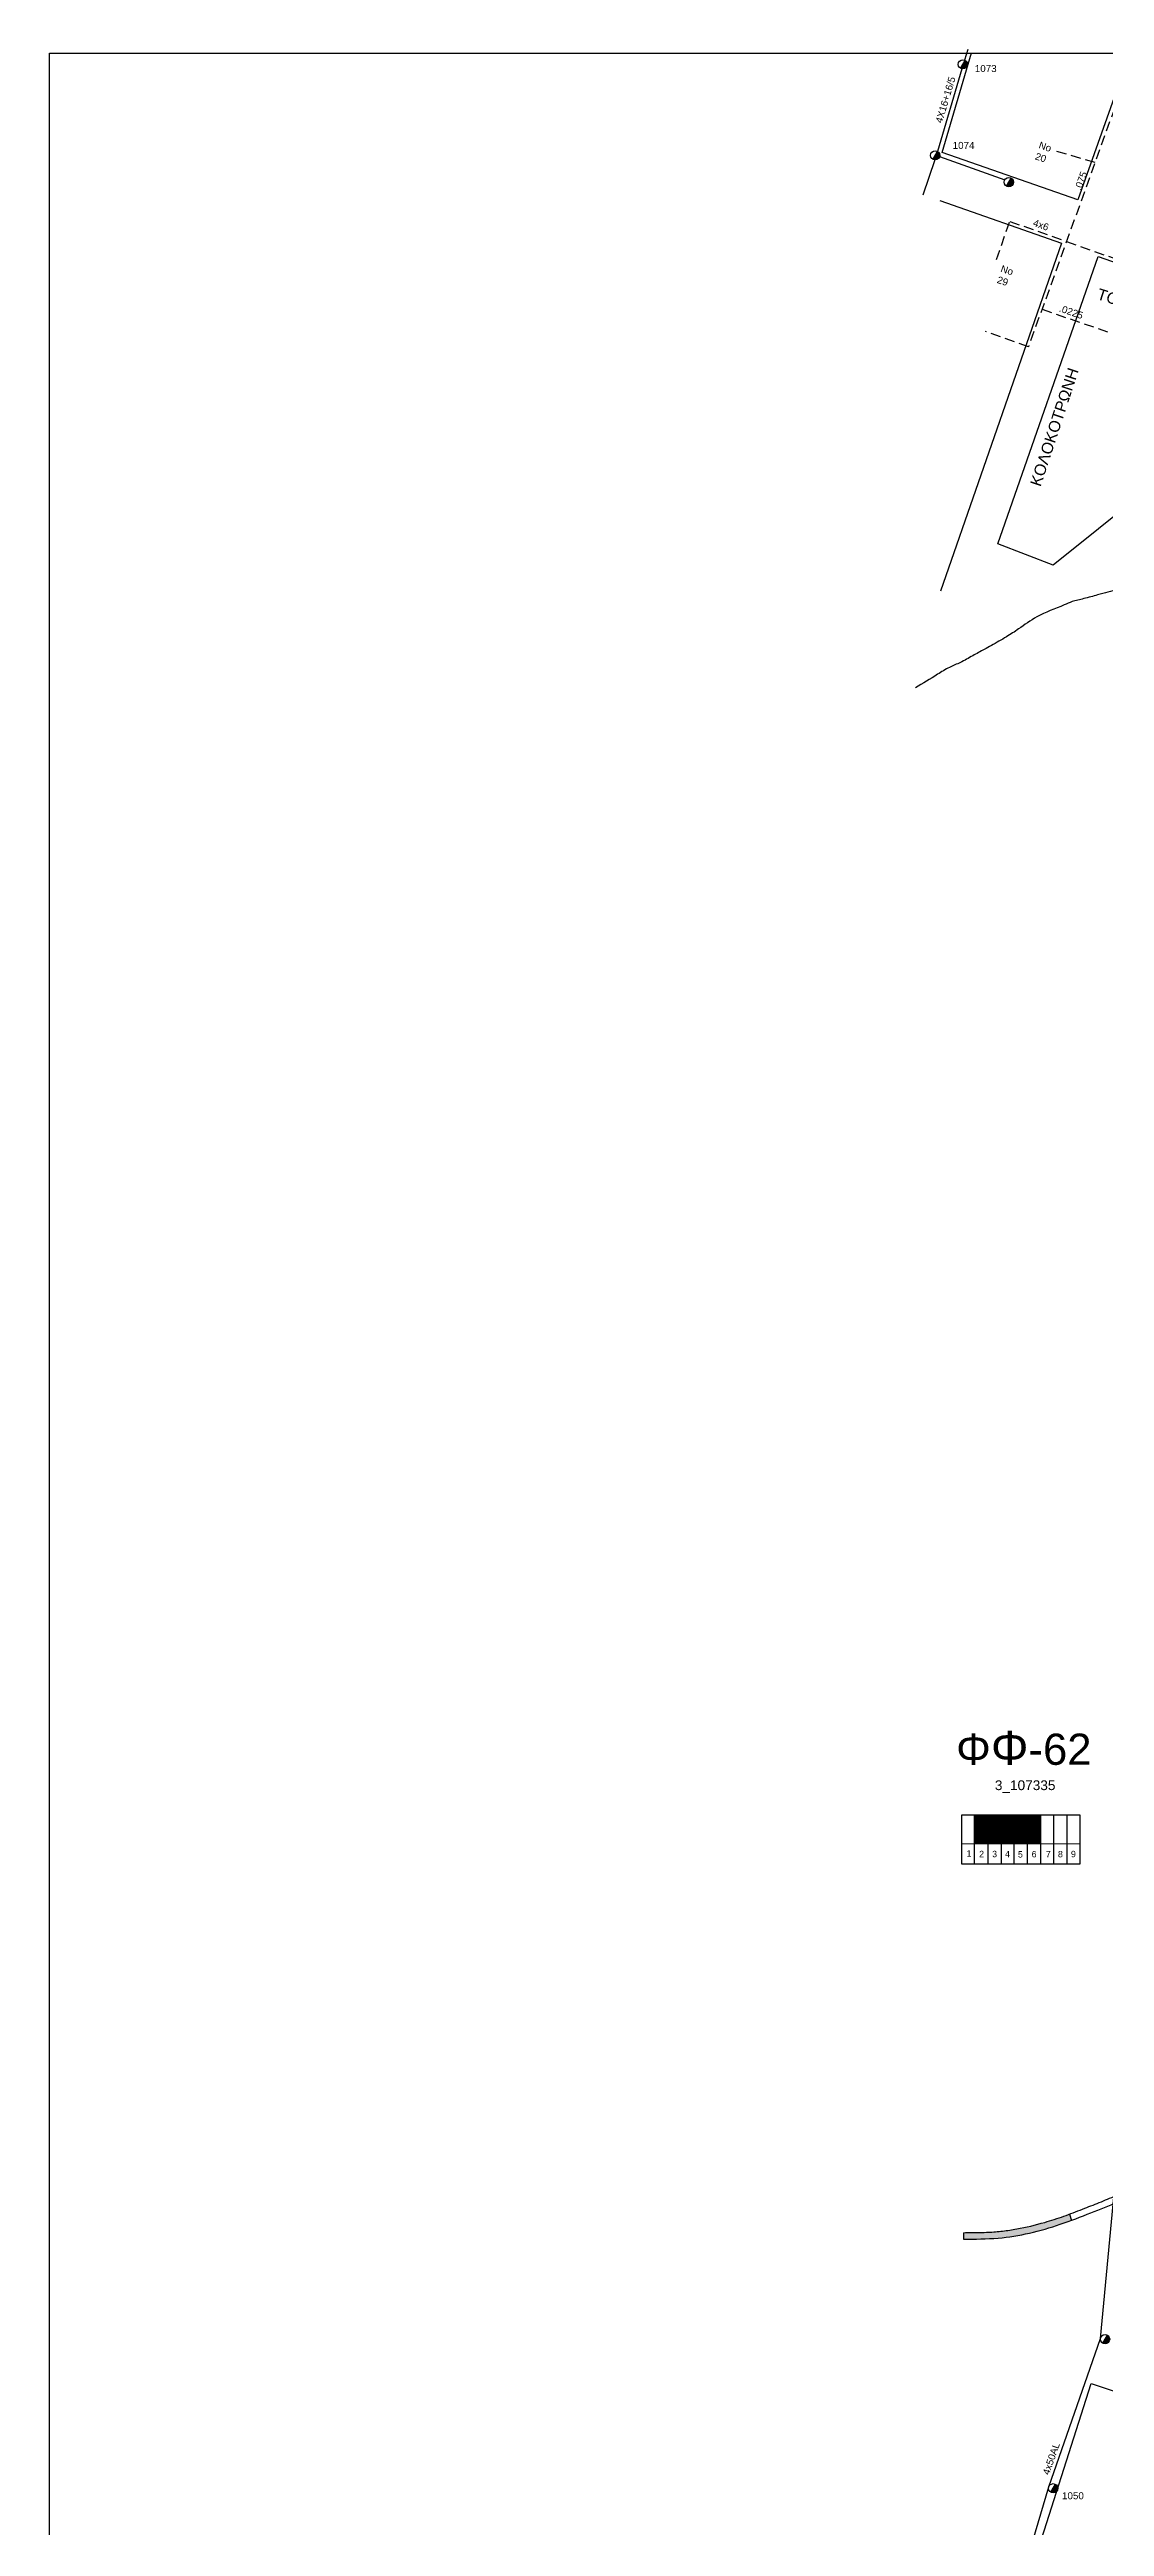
# Model space of a CAD drawing. Header units: millimetres. Extents: x 1421 to 7616, y 908 to 2861.
# Drawn here: x 5256 to 5526, y 2214 to 2849 of the extents above; entities that cross this region are included whole.
import ezdxf
from ezdxf.enums import TextEntityAlignment as Align

# ---------------------------------------------------------------- set-up
doc = ezdxf.new("R2010")
doc.units = ezdxf.units.MM
doc.linetypes.add('DASHED', pattern=[19.05, 12.7, -6.35])
for name, color, linetype, lineweight in [('4X16+16_5', 7, 'Continuous', 30), ('4X35', 7, 'DASHED', 30), ('Άγνωστα', 7, 'Continuous', 30), ('Γυμνά εναέρια ΧΤ (3Φ) 4x50AL', 7, 'Continuous', 30), ('Καλώδια ΧΤ   3x150AL+50CU', 7, 'DASHED', 30), ('Υπόγεια Καλώδια Δικτύου ΧΤ   .075', 7, 'DASHED', 30), ('Υπόγεια καλώδια Παροχών ΧΤ   .0225', 7, 'DASHED', 30), ('Υπόγεια καλώδια Παροχών ΧΤ   4x6', 7, 'DASHED', 30)]:
    doc.layers.add(name, color=color, linetype=linetype, lineweight=lineweight)
for name, color, linetype in [('Pillar OTE', 7, 'Continuous'), ('TEXT ΚΑΛΩΔΙΩΝ', 7, 'Continuous'), ('ΑΓΝΩΣΤΟ ΕΝΑΕΡΙΟ ΚΑΛΩΔΙΟ', 7, 'Continuous'), ('ΑΓΝΩΣΤΟ ΥΠΟΓΕΙΟ ΚΑΛΩΔΙΟ', 7, 'DASHED'), ('Στύλος ΦΜ', 7, 'Continuous'), ('Στύλος ΦΜ @ 1', 7, 'Continuous'), ('Υπόβαθρο ΔΕΗ', 7, 'Continuous')]:
    doc.layers.add(name, color=color, linetype=linetype)
doc.styles.add('arial', font='ARIAL.TTF')
doc.styles.get("Standard").update_dxf_attribs({"font": 'ARIAL.TTF', "height": 1.8})

# ---------------------------------------------------------------- blocks, each defined once
blk = doc.blocks.new('ΥΠΑΡΧΩΝ ΤΣΙΜΕΝΤΕΝΙΟΣ ΣΤΥΛΟΣ')
at = {"layer": 'Στύλος ΦΜ'}
blk.add_hatch(color=7, dxfattribs=at).paths.add_polyline_path([(-1.3, -2.3, 0.574793), (2.6, 0, 0.268822), (1.3, 2.3)])
at = {"layer": 'Στύλος ΦΜ', "color": 7}
blk.add_line((-1.3, -2.3), (1.3, 2.3), dxfattribs=at)
blk.add_circle((0, 0), 2.62, dxfattribs=at)
at = {"layer": 'Στύλος ΦΜ', "flags": 4}
for tag, p in [('ΤΥΠΟΣ', (-4.9, 3)), ('ΑΡΙΘΜΟΣ', (-4.7, 8.1))]:
    blk.add_attdef(tag, p, '', height=4, dxfattribs=at)

msp = doc.modelspace()

# ---------------------------------------------------------------- hatches: boundary and pattern name
at = {"layer": 'Καλώδια ΧΤ   3x150AL+50CU', "linetype": 'DASHED', "lineweight": -3, "ltscale": 0.2}
h = msp.add_hatch(color=2, dxfattribs=at)
h.dxf.hatch_style = 1
h.paths.add_polyline_path([(5496.49, 2396), (5493.05, 2396.01), (5493.05, 2388.64), (5496.49, 2388.64)])
h = msp.add_hatch(color=85, dxfattribs=at)
h.dxf.hatch_style = 1
h.paths.add_polyline_path([(5496.49, 2388.64), (5499.93, 2388.64), (5499.93, 2396), (5496.49, 2396)])
h = msp.add_hatch(color=62, dxfattribs=at)
h.dxf.hatch_style = 1
h.paths.add_polyline_path([(5503.22, 2396), (5499.93, 2396), (5499.93, 2388.64), (5503.22, 2388.63)])
h = msp.add_hatch(color=5, dxfattribs=at)
h.dxf.hatch_style = 1
h.paths.add_polyline_path([(5503.22, 2388.63), (5506.61, 2388.63), (5506.61, 2396), (5503.22, 2396)])
h = msp.add_hatch(color=6, dxfattribs=at)
h.dxf.hatch_style = 1
h.paths.add_polyline_path([(5506.61, 2388.63), (5510.01, 2388.63), (5510.01, 2396), (5506.61, 2396)])
at = {"layer": 'Υπόβαθρο ΔΕΗ', "lineweight": -3, "ltscale": 0.1}
h = msp.add_hatch(color=256, dxfattribs=at)
h.dxf.hatch_style = 1
edge = h.paths.add_edge_path()
edge.add_spline(control_points=[(5490.16, 2287.22), (5493.13, 2287.23), (5501.56, 2287.26), (5510.82, 2289.53), (5516.9, 2291.69), (5517.84, 2292.04)], knot_values=[0, 0, 0, 0, 8.912668, 25.245091, 28.247324, 28.247324, 28.247324, 28.247324], degree=3, periodic=0)
edge.add_line((5517.84, 2292.04), (5517.41, 2293.65))
edge.add_spline(control_points=[(5517.41, 2293.65), (5516.91, 2293.47), (5516.41, 2293.29), (5514.29, 2292.54), (5512.66, 2292.01), (5508.65, 2290.84), (5506.25, 2290.26), (5502.64, 2289.61), (5501.43, 2289.43), (5499.01, 2289.16), (5497.8, 2289.06), (5495.17, 2288.94), (5493.74, 2288.91), (5491.59, 2288.89), (5490.87, 2288.89), (5490.15, 2288.88)], knot_values=[0, 0, 0, 0, 1.613522, 1.613522, 6.828918, 6.828918, 14.363553, 14.363553, 18.130871, 18.130871, 21.898188, 21.898188, 26.230485, 26.230485, 28.396633, 28.396633, 28.396633, 28.396633], degree=3, periodic=0)
edge.add_line((5490.15, 2288.88), (5490.16, 2287.22))
edge = h.paths.add_edge_path()
edge.add_spline(control_points=[(5568.23, 2319.03), (5568.49, 2319.21), (5571.59, 2321.45), (5574.66, 2323.72), (5577.48, 2325.81)], knot_values=[85.608083, 85.608083, 85.608083, 85.608083, 86.552044, 97.069499, 97.069499, 97.069499, 97.069499], degree=3, periodic=0)
edge.add_line((5577.48, 2325.81), (5576.59, 2327.23))
edge.add_spline(control_points=[(5576.59, 2327.23), (5575.55, 2326.46), (5574.52, 2325.7), (5571.42, 2323.41), (5569.35, 2321.89), (5567.28, 2320.4)], knot_values=[85.631839, 85.631839, 85.631839, 85.631839, 89.495484, 89.495484, 97.199753, 97.199753, 97.199753, 97.199753], degree=3, periodic=0)
edge.add_spline(control_points=[(5567.28, 2320.4), (5566.43, 2319.79), (5565.59, 2319.19), (5562.77, 2317.19), (5560.79, 2315.82), (5558.15, 2314.08), (5557.51, 2313.66), (5556.88, 2313.25)], knot_values=[72.921978, 72.921978, 72.921978, 72.921978, 76.055218, 76.055218, 83.328505, 83.328505, 85.631839, 85.631839, 85.631839, 85.631839], degree=3, periodic=0)
edge.add_spline(control_points=[(5556.88, 2313.25), (5555.5, 2312.36), (5554.1, 2311.49), (5550.92, 2309.55), (5549.13, 2308.49), (5547, 2307.27), (5546.68, 2307.09), (5546.36, 2306.91)], knot_values=[60.550651, 60.550651, 60.550651, 60.550651, 65.520604, 65.520604, 71.815767, 71.815767, 72.921978, 72.921978, 72.921978, 72.921978], degree=3, periodic=0)
edge.add_line((5546.36, 2306.91), (5547.21, 2305.47))
edge.add_spline(control_points=[(5547.21, 2305.47), (5550.78, 2307.5), (5554.3, 2309.61), (5557.75, 2311.83)], knot_values=[60.584015, 60.584015, 60.584015, 60.584015, 72.886809, 72.886809, 72.886809, 72.886809], degree=3, periodic=0)
edge.add_spline(control_points=[(5557.75, 2311.83), (5558.15, 2312.08), (5561.7, 2314.39), (5565.18, 2316.83), (5568.23, 2319.03)], knot_values=[72.886809, 72.886809, 72.886809, 72.886809, 74.299213, 85.608083, 85.608083, 85.608083, 85.608083], degree=3, periodic=0)
edge = h.paths.add_edge_path()
edge.add_spline(control_points=[(5601.74, 2344.62), (5604.92, 2347.3), (5610.6, 2352.3), (5616.07, 2357.52), (5618.52, 2359.88)], knot_values=[127.76705, 127.76705, 127.76705, 127.76705, 140.256686, 150.456685, 150.456685, 150.456685, 150.456685], degree=3, periodic=0)
edge.add_spline(control_points=[(5618.52, 2359.88), (5620.32, 2361.62), (5622.39, 2363.62), (5624.46, 2365.61), (5624.73, 2365.87)], knot_values=[150.456685, 150.456685, 150.456685, 150.456685, 157.971701, 159.080068, 159.080068, 159.080068, 159.080068], degree=3, periodic=0)
edge.add_line((5624.73, 2365.87), (5623.6, 2367.1))
edge.add_spline(control_points=[(5623.6, 2367.1), (5623.43, 2366.94), (5623.27, 2366.78), (5621.27, 2364.86), (5619.45, 2363.1), (5617.54, 2361.26), (5617.45, 2361.17), (5617.36, 2361.09)], knot_values=[150.456687, 150.456687, 150.456687, 150.456687, 151.154541, 151.154541, 158.745988, 158.745988, 159.119067, 159.119067, 159.119067, 159.119067], degree=3, periodic=0)
edge.add_spline(control_points=[(5617.36, 2361.09), (5615.58, 2359.37), (5613.8, 2357.67), (5610.13, 2354.22), (5608.23, 2352.48), (5604.44, 2349.12), (5602.55, 2347.49), (5600.65, 2345.88)], knot_values=[127.751683, 127.751683, 127.751683, 127.751683, 135.162105, 135.162105, 142.945606, 142.945606, 150.456687, 150.456687, 150.456687, 150.456687], degree=3, periodic=0)
edge.add_spline(control_points=[(5600.65, 2345.88), (5600.29, 2345.58), (5599.94, 2345.29), (5599.59, 2344.99)], knot_values=[126.357461, 126.357461, 126.357461, 126.357461, 127.751683, 127.751683, 127.751683, 127.751683], degree=3, periodic=0)
edge.add_line((5599.59, 2344.99), (5600.51, 2343.59))
edge.add_spline(control_points=[(5600.51, 2343.59), (5600.92, 2343.93), (5601.33, 2344.27), (5601.74, 2344.62)], knot_values=[126.172997, 126.172997, 126.172997, 126.172997, 127.76705, 127.76705, 127.76705, 127.76705], degree=3, periodic=0)

# ---------------------------------------------------------------- linework, layer by layer
at = {"layer": '4X16+16_5', "color": 7, "lineweight": -3, "ltscale": 0.1}
for points in [[(5491.26, 2848.66), (5490.45, 2845.94)], [(5489.79, 2843.69), (5483.51, 2822.55)], [(5482.8, 2820.36), (5479.77, 2811.32)]]:
    msp.add_lwpolyline(points, dxfattribs=at)
at = {"layer": '4X35', "color": 7, "lineweight": -3, "ltscale": 0.2}
msp.add_lwpolyline([(5516.61, 2799.45), (5545.15, 2789.36)], dxfattribs=at)
at = {"layer": 'Pillar OTE', "lineweight": -3, "ltscale": 40}
for points in [[(5489.72, 2383.37), (5489.72, 2396.01), (5520.05, 2396), (5520.05, 2383.34), (5489.72, 2383.37)], [(5493.05, 2383.36), (5493.05, 2396.01)], [(5496.49, 2383.36), (5496.49, 2396)], [(5499.93, 2383.36), (5499.93, 2396)], [(5503.22, 2383.35), (5503.22, 2396)], [(5506.61, 2383.35), (5506.61, 2396)], [(5510.01, 2383.35), (5510.01, 2396)], [(5513.34, 2383.34), (5513.34, 2396)], [(5516.73, 2383.34), (5516.73, 2396)], [(5489.72, 2388.65), (5520.05, 2388.62)]]:
    msp.add_lwpolyline(points, dxfattribs=at)
at = {"layer": 'Άγνωστα', "lineweight": -3, "ltscale": 0.1}
msp.add_lwpolyline([(7529.06, 1836.26), (5255.84, 1836.26), (5255.84, 2847.77), (7529.06, 2847.77)], close=True, dxfattribs=at)
at = {"layer": 'ΑΓΝΩΣΤΟ ΕΝΑΕΡΙΟ ΚΑΛΩΔΙΟ', "color": 7, "lineweight": -3, "ltscale": 0.1}
msp.add_lwpolyline([(5484.07, 2821.25), (5500.76, 2815.21)], dxfattribs=at)
at = {"layer": 'ΑΓΝΩΣΤΟ ΥΠΟΓΕΙΟ ΚΑΛΩΔΙΟ', "color": 7, "lineweight": -3, "ltscale": 0.2}
for points in [[(5523.91, 2819.67), (5513.25, 2822.79)], [(5506.84, 2772.43), (5495.84, 2776.38)]]:
    msp.add_lwpolyline(points, dxfattribs=at)
at = {"layer": 'Γυμνά εναέρια ΧΤ (3Φ) 4x50AL', "color": 62, "lineweight": -3, "ltscale": 0.1}
msp.add_lwpolyline([(5503.21, 2193.7), (5512.08, 2223.75), (5525.33, 2261.75), (5530.11, 2312.49), (5534.36, 2352.06)], dxfattribs=at)
at = {"layer": 'Υπόβαθρο ΔΕΗ', "lineweight": -3, "ltscale": 0.1}
for points in [[(5533.01, 2848.16), (5519.49, 2810.14), (5484.73, 2822.3), (5492.24, 2847.8)], [(5484.13, 2809.97), (5515.29, 2799.03), (5484.33, 2709.81)], [(5517.41, 2293.65), (5517.84, 2292.04)], [(5490.15, 2288.88), (5490.16, 2287.22)]]:
    msp.add_lwpolyline(points, dxfattribs=at)
for points in [[(5513.15, 2716.42), (5499, 2721.9), (5524.7, 2795.59), (5561.57, 2782.65), (5548.52, 2744.78)], [(5548.68, 2167.9), (5522.25, 2176.32), (5503.25, 2188.58), (5522.92, 2250.21), (5570.1, 2234.49)]]:
    msp.add_lwpolyline(points, close=True, dxfattribs=at)
for points in [[(5714.75, 2847.74), (5714.35, 2844.83), (5712.47, 2842.18), (5709.65, 2839.08), (5707.73, 2838.07), (5704.62, 2836.11), (5701.12, 2833.27), (5699.63, 2831.58), (5698.02, 2830.16), (5695.14, 2827.72), (5692.81, 2826.21), (5689.53, 2824.33), (5685.2, 2821.57), (5681.95, 2819.57), (5677.93, 2816.86), (5675.81, 2814.98), (5673.31, 2813.11), (5670.15, 2811.34), (5666.53, 2809.47), (5664.4, 2807.81), (5661.58, 2805.92), (5659.46, 2805.2), (5656.11, 2804.65), (5652.06, 2804.26), (5647.95, 2804.15), (5645.16, 2803.98), (5641.79, 2803.5), (5639.93, 2802.96), (5636.81, 2802.06), (5634.63, 2800.9), (5632.22, 2799.46), (5630.63, 2798.42), (5629.38, 2797.71), (5627.9, 2797.11), (5624.96, 2796.46), (5621.69, 2795.69), (5619.23, 2794.99), (5616.01, 2793.77), (5613.51, 2792.41), (5611.37, 2790.81), (5608.79, 2788.43), (5607.13, 2786.25), (5605.41, 2783.6), (5604.15, 2781.1), (5601.53, 2775.92), (5598.7, 2771.29), (5595.88, 2767.35), (5593.99, 2765.46), (5590.59, 2762.11), (5589.06, 2760.63), (5584.55, 2756.62), (5581.42, 2753.66), (5579.15, 2750.69), (5577.34, 2748.5), (5574.25, 2745.2), (5571.41, 2742.98), (5566.15, 2738.62), (5563.1, 2736.49), (5558.5, 2733.1), (5555.3, 2730.26), (5551.14, 2726.52), (5548.18, 2723.56), (5543.28, 2718.83), (5541.24, 2717.17), (5539.43, 2715.75), (5537.8, 2714.57), (5535.15, 2712.72), (5531.86, 2711.21), (5529.79, 2710.32), (5524.59, 2708.81), (5521.04, 2707.86), (5518.01, 2707.09), (5516.03, 2706.26), (5508.96, 2703.17), (5504.33, 2700.09), (5501.19, 2698.07), (5497.33, 2695.86), (5495.52, 2694.85), (5492.54, 2693.21), (5489.4, 2691.5), (5486.57, 2690.23), (5483.54, 2688.47), (5477.84, 2684.96)], [(5490.16, 2287.22), (5499.06, 2287.5), (5515.01, 2291.04), (5522.87, 2293.97), (5536.55, 2299.83), (5547.01, 2305.36), (5558.93, 2312.6), (5569, 2319.58), (5578.71, 2326.73), (5595.27, 2339.32), (5611.11, 2352.87), (5623.93, 2365.1), (5639.24, 2379.78), (5654.56, 2396), (5666.94, 2411.23), (5680.23, 2427.26), (5692.61, 2443.18), (5699.97, 2453.16), (5707.96, 2464.24), (5717.67, 2477.08), (5726.8, 2489.07), (5737.12, 2501.56), (5743.34, 2509.03), (5752.07, 2518.96), (5762.51, 2530.53), (5776.67, 2544.64), (5783.85, 2550.96), (5794.53, 2559.98), (5805.14, 2569.57), (5813.96, 2577.8), (5823.23, 2586.46), (5844.27, 2603.53), (5862.79, 2618.13), (5880.4, 2632.45), (5894.43, 2644.85), (5910.95, 2660.17), (5923.63, 2673.64), (5937.53, 2690.18), (5947.29, 2703), (5956.7, 2716.61), (5966.6, 2732.78), (5975.58, 2748.67), (5983.92, 2761.92), (5995.53, 2779.46), (6005.65, 2794.78), (6016.35, 2810.29), (6027.52, 2824.16), (6041.87, 2840.57), (6047.34, 2845.95)]]:
    msp.add_spline(points, degree=3, dxfattribs=at)
msp.add_open_spline([(5490.15, 2288.88), (5490.87, 2288.89), (5491.59, 2288.89), (5493.74, 2288.91), (5495.17, 2288.94), (5497.8, 2289.06), (5499.01, 2289.16), (5501.43, 2289.43), (5502.64, 2289.61), (5506.25, 2290.26), (5508.65, 2290.84), (5512.66, 2292.01), (5514.29, 2292.54), (5517.52, 2293.68), (5519.13, 2294.29), (5522.16, 2295.48), (5523.59, 2296.04), (5526.43, 2297.19), (5527.84, 2297.77), (5531.22, 2299.21), (5533.17, 2300.07), (5537.38, 2302.06), (5539.62, 2303.21), (5543.68, 2305.4), (5545.51, 2306.42), (5549.13, 2308.49), (5550.92, 2309.55), (5554.75, 2311.89), (5556.78, 2313.17), (5560.79, 2315.82), (5562.77, 2317.19), (5567.67, 2320.66), (5570.58, 2322.79), (5575.52, 2326.44), (5577.55, 2327.95), (5581.62, 2330.97), (5583.65, 2332.48), (5588.68, 2336.28), (5591.67, 2338.58), (5598.59, 2344.11), (5602.49, 2347.39), (5608.23, 2352.48), (5610.13, 2354.22), (5613.89, 2357.75), (5615.76, 2359.55), (5619.45, 2363.1), (5621.27, 2364.86), (5624.93, 2368.37), (5626.76, 2370.11), (5632.27, 2375.34), (5635.92, 2378.82), (5643.08, 2385.93), (5646.58, 2389.55), (5651.44, 2394.94), (5652.91, 2396.62), (5655.79, 2400.04), (5657.21, 2401.77), (5660.34, 2405.66), (5662.06, 2407.82), (5665.07, 2411.57), (5666.36, 2413.16), (5668.97, 2416.32), (5670.28, 2417.89), (5674.21, 2422.59), (5676.83, 2425.71), (5681.95, 2432.03), (5684.46, 2435.23), (5689.33, 2441.58), (5691.7, 2444.73), (5695.58, 2449.96), (5697.1, 2452.03), (5700.49, 2456.74), (5702.37, 2459.38), (5705.47, 2463.67), (5706.68, 2465.33), (5709.13, 2468.61), (5710.37, 2470.25), (5712.95, 2473.64), (5714.3, 2475.4), (5717.12, 2479.13), (5718.6, 2481.1), (5721.58, 2485.06), (5723.08, 2487.04), (5725.79, 2490.5), (5726.99, 2491.99), (5729.41, 2494.94), (5730.63, 2496.4), (5733.09, 2499.34), (5734.33, 2500.82), (5737.07, 2504.11), (5738.58, 2505.94), (5741.21, 2509.1), (5742.33, 2510.43), (5744.6, 2513.06), (5745.75, 2514.36), (5748.34, 2517.29), (5749.79, 2518.91), (5752.68, 2522.16), (5754.13, 2523.79), (5757.7, 2527.77), (5759.83, 2530.12), (5764.18, 2534.75), (5766.39, 2537.04), (5770.79, 2541.41), (5772.97, 2543.51), (5777.38, 2547.56), (5779.6, 2549.52), (5784.09, 2553.37), (5786.36, 2555.25), (5790.16, 2558.45), (5791.71, 2559.76), (5796.3, 2563.73), (5799.3, 2566.46), (5804.09, 2570.87), (5805.89, 2572.53), (5809.47, 2575.86), (5811.26, 2577.53), (5814.81, 2580.89), (5816.58, 2582.59), (5819.71, 2585.52), (5821.06, 2586.76), (5823.79, 2589.2), (5825.17, 2590.39), (5829.37, 2593.93), (5832.21, 2596.22), (5837.56, 2600.43), (5840.06, 2602.37), (5847.53, 2608.18), (5852.48, 2612.08), (5859.87, 2617.94), (5862.33, 2619.89), (5867.22, 2623.78), (5869.66, 2625.74), (5874.38, 2629.59), (5876.68, 2631.48), (5883.47, 2637.25), (5887.9, 2641.23), (5895.06, 2647.65), (5897.77, 2650.08), (5903.13, 2654.98), (5905.78, 2657.45), (5910.44, 2661.99), (5912.47, 2664.04), (5916.47, 2668.23), (5918.44, 2670.36), (5923.54, 2676.01), (5926.63, 2679.56), (5932.68, 2686.77), (5935.64, 2690.43), (5943.95, 2701.09), (5949.13, 2708.22), (5956.03, 2718.6), (5958, 2721.68), (5961.43, 2727.24), (5962.91, 2729.71), (5965.83, 2734.76), (5967.26, 2737.34), (5970.15, 2742.52), (5971.59, 2745.12), (5974.04, 2749.35), (5975.01, 2750.98), (5976.99, 2754.21), (5977.99, 2755.81), (5980.6, 2759.91), (5982.22, 2762.38), (5985.47, 2767.32), (5987.1, 2769.78), (5990.87, 2775.45), (5993.01, 2778.66), (5997.27, 2785.09), (5999.39, 2788.31), (6002.94, 2793.69), (6004.36, 2795.85), (6007.22, 2800.17), (6008.66, 2802.33), (6011.42, 2806.35), (6012.74, 2808.21), (6015.43, 2811.88), (6016.82, 2813.69), (6019.65, 2817.26), (6021.08, 2819.02), (6023.91, 2822.44), (6025.3, 2824.1), (6028.08, 2827.44), (6029.46, 2829.11), (6033.67, 2834.11), (6036.54, 2837.41), (6040.6, 2841.67), (6041.65, 2842.74), (6043.78, 2844.84), (6044.85, 2845.87), (6046.01, 2846.99), (6046.09, 2847.07), (6046.18, 2847.15)], degree=3, knots=[0, 0, 0, 0, 2.166148, 2.166148, 6.498445, 6.498445, 10.265763, 10.265763, 14.03308, 14.03308, 21.567715, 21.567715, 26.783111, 26.783111, 31.998507, 31.998507, 36.609107, 36.609107, 41.219706, 41.219706, 47.702734, 47.702734, 55.361699, 55.361699, 61.656862, 61.656862, 67.952024, 67.952024, 75.225312, 75.225312, 82.498599, 82.498599, 93.336109, 93.336109, 100.938237, 100.938237, 108.540365, 108.540365, 119.906013, 119.906013, 135.262764, 135.262764, 143.046265, 143.046265, 150.829766, 150.829766, 158.421213, 158.421213, 166.01266, 166.01266, 181.195553, 181.195553, 196.378447, 196.378447, 203.139727, 203.139727, 209.901007, 209.901007, 218.17125, 218.17125, 224.294478, 224.294478, 230.417706, 230.417706, 242.664163, 242.664163, 254.910619, 254.910619, 266.752825, 266.752825, 274.488922, 274.488922, 284.205481, 284.205481, 290.332499, 290.332499, 296.459518, 296.459518, 303.102773, 303.102773, 310.521928, 310.521928, 317.941082, 317.941082, 323.632036, 323.632036, 329.322989, 329.322989, 335.111928, 335.111928, 342.21937, 342.21937, 347.401444, 347.401444, 352.583519, 352.583519, 359.110119, 359.110119, 365.636719, 365.636719, 375.115877, 375.115877, 384.595036, 384.595036, 393.595586, 393.595586, 402.417975, 402.417975, 411.240365, 411.240365, 417.351182, 417.351182, 429.572817, 429.572817, 436.920313, 436.920313, 444.267808, 444.267808, 451.615303, 451.615303, 457.062825, 457.062825, 462.510346, 462.510346, 473.405389, 473.405389, 482.870876, 482.870876, 501.801851, 501.801851, 511.190138, 511.190138, 520.578425, 520.578425, 529.535879, 529.535879, 547.450786, 547.450786, 558.371689, 558.371689, 569.292592, 569.292592, 578.03359, 578.03359, 586.774588, 586.774588, 600.952588, 600.952588, 615.130587, 615.130587, 641.674, 641.674, 652.706754, 652.706754, 661.38308, 661.38308, 670.280364, 670.280364, 679.177647, 679.177647, 684.825847, 684.825847, 690.474048, 690.474048, 699.322624, 699.322624, 708.1712, 708.1712, 719.749064, 719.749064, 731.326928, 731.326928, 739.082483, 739.082483, 746.838037, 746.838037, 753.616582, 753.616582, 760.393168, 760.393168, 767.169755, 767.169755, 773.671582, 773.671582, 780.173409, 780.173409, 793.177063, 793.177063, 797.627508, 797.627508, 802.077954, 802.077954, 802.435638, 802.435638, 802.435638, 802.435638], dxfattribs=at)
at = {"layer": 'Υπόγεια Καλώδια Δικτύου ΧΤ   .075', "color": 7, "lineweight": -3, "ltscale": 0.2}
msp.add_lwpolyline([(5534.14, 2848), (5506.84, 2772.43)], dxfattribs=at)
at = {"layer": 'Υπόγεια καλώδια Παροχών ΧΤ   .0225', "color": 7, "lineweight": -3, "ltscale": 0.2}
msp.add_lwpolyline([(5510.32, 2782.05), (5528.02, 2775.98)], dxfattribs=at)
at = {"layer": 'Υπόγεια καλώδια Παροχών ΧΤ   4x6', "color": 7, "lineweight": -3, "ltscale": 0.2}
for points in [[(5498.66, 2794.79), (5502.03, 2804.6)], [(5502.03, 2804.6), (5516.61, 2799.45)]]:
    msp.add_lwpolyline(points, dxfattribs=at)

# ---------------------------------------------------------------- block references
at = {"layer": 'Στύλος ΦΜ @ 1', "lineweight": -3, "ltscale": 40}
ref = msp.add_blockref('ΥΠΑΡΧΩΝ ΤΣΙΜΕΝΤΕΝΙΟΣ ΣΤΥΛΟΣ', (5490.01, 2844.85), dxfattribs=dict(at, xscale=0.4499999999998181, yscale=0.4499999999998181, zscale=0.4499999999998181))
ref.add_attrib('ΤΥΠΟΣ', '1073', (5493.09, 2842.89), dxfattribs={"layer": 'Στύλος ΦΜ', "height": 1.8, "flags": 4})
ref = msp.add_blockref('ΥΠΑΡΧΩΝ ΤΣΙΜΕΝΤΕΝΙΟΣ ΣΤΥΛΟΣ', (5482.93, 2821.53), dxfattribs=dict(at, xscale=0.4499999999998181, yscale=0.4499999999998181, zscale=0.4499999999998181))
ref.add_attrib('ΤΥΠΟΣ', '1074', (5487.41, 2823.18), dxfattribs={"layer": 'Στύλος ΦΜ', "height": 1.8, "flags": 4})
at = {"layer": 'Στύλος ΦΜ @ 1', "lineweight": -3, "ltscale": 40, "xscale": 0.4499999999998181, "yscale": 0.4499999999998181, "zscale": 0.4499999999998181}
for p in [(5501.81, 2814.67), (5526.49, 2261.57)]:
    msp.add_blockref('ΥΠΑΡΧΩΝ ΤΣΙΜΕΝΤΕΝΙΟΣ ΣΤΥΛΟΣ', p, dxfattribs=at)
at = {"layer": 'Στύλος ΦΜ @ 1', "lineweight": -3, "ltscale": 40}
ref = msp.add_blockref('ΥΠΑΡΧΩΝ ΤΣΙΜΕΝΤΕΝΙΟΣ ΣΤΥΛΟΣ', (5513.19, 2223.35), dxfattribs=dict(at, xscale=0.4499999999998181, yscale=0.4499999999998181, zscale=0.4499999999998181))
ref.add_attrib('ΤΥΠΟΣ', '1050', (5515.45, 2220.53), dxfattribs={"layer": 'Στύλος ΦΜ', "height": 1.8, "flags": 4})

# ---------------------------------------------------------------- texts
at = {"lineweight": -3, "ltscale": 40, "char_height": 2.9, "width": 64.8866, "attachment_point": 1, "style": 'arial'}
for s, insert, rotation in [('ΤΟΜΠΑΖΗ', (5525.04, 2787.49), 342.40249), ('ΚΟΛΟΚΟΤΡΩΝΗ', (5507.18, 2737.3), 71.85109)]:
    msp.add_mtext(s, dxfattribs=dict(at, insert=insert, rotation=rotation))
at = {"lineweight": -3, "ltscale": 30, "char_height": 1.63, "width": 11.2573, "attachment_point": 1}
for s, insert in [('1', (5490.96, 2386.93)), ('2', (5494.2, 2386.79)), ('3', (5497.53, 2386.79)), ('4', (5500.84, 2386.79)), ('5', (5504.14, 2386.71)), ('6', (5507.66, 2386.74)), ('7', (5511.29, 2386.74)), ('8', (5514.4, 2386.77)), ('9', (5517.73, 2386.79))]:
    msp.add_mtext(s, dxfattribs=dict(at, insert=insert))
at = {"layer": 'TEXT ΚΑΛΩΔΙΩΝ', "lineweight": -3, "ltscale": 0.1, "style": 'arial'}
for s, rotation, p in [('4X16+16/5', 73.46386, (5485.56, 2835.77)), ('  .075', 70.1389, (5520.03, 2814.31)), ('4x6', 340.5326, (5510.05, 2803.68)), ('  .0225', 341.0646, (5517.15, 2781.61)), (' 4x50AL', 70.78007, (5512.56, 2230.59))]:
    msp.add_text(s, height=1.8, rotation=rotation, dxfattribs=at).set_placement(p, align=Align.MIDDLE_CENTER)
at = {"layer": 'Άγνωστα', "color": 7, "lineweight": -3}
note = msp.add_mtext_dynamic_manual_height_columns('No ', width=1.8, gutter_width=2.31, heights=[0.0453, 0], dxfattribs=dict(at, insert=(5505.98, 2826.39), char_height=1.8, attachment_point=1, rotation=341.87439))
for column, words in zip(note.columns.linked_columns, ['20']):
    column.text = words
note = msp.add_mtext_dynamic_manual_height_columns('No ', width=1.8, gutter_width=2.31, heights=[0.0453, 0], dxfattribs=dict(at, insert=(5496.21, 2794.71), char_height=1.8, attachment_point=1, rotation=341.87439))
for column, words in zip(note.columns.linked_columns, ['29']):
    column.text = words
at = {"layer": 'Άγνωστα', "color": 7, "lineweight": -3, "insert": (5498.23, 2404.86), "char_height": 2.5, "width": 4.551914400963142e-14, "attachment_point": 1}
msp.add_mtext('3_107335', dxfattribs=at)
at = {"layer": 'Υπόβαθρο ΔΕΗ', "lineweight": -3, "insert": (5488.29, 2417.51), "char_height": 8, "width": 84.6573, "attachment_point": 1}
msp.add_mtext('Φ{\\H1.0833x;Φ}-62', dxfattribs=at)

doc.saveas('drawing.dxf')
